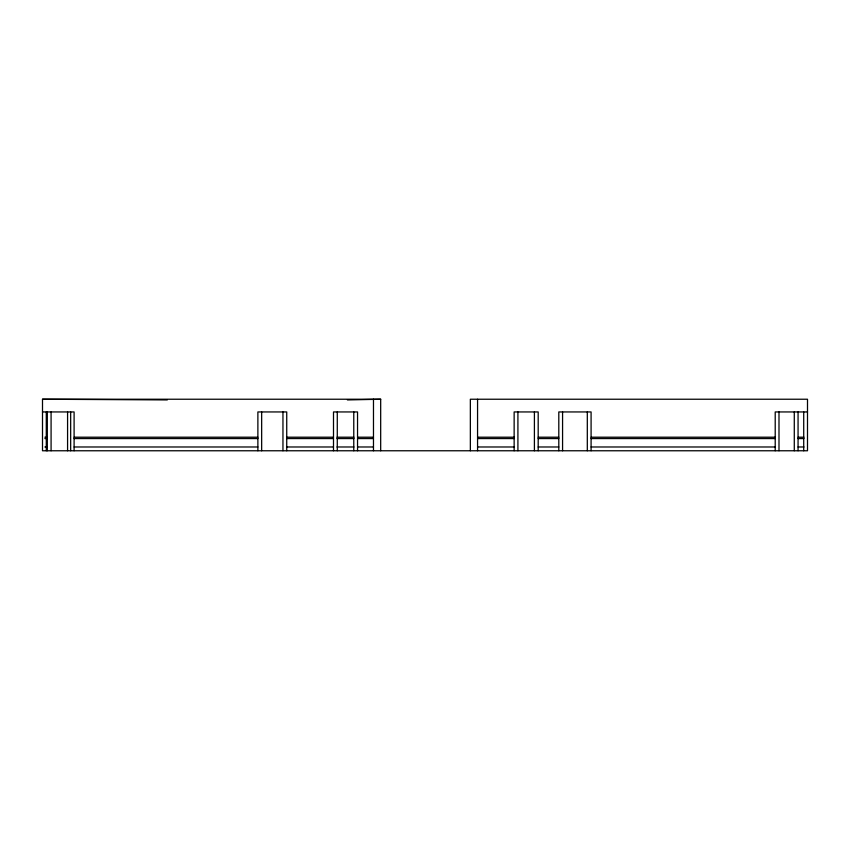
<?xml version="1.0" encoding="UTF-8"?>
<svg xmlns="http://www.w3.org/2000/svg" width="850" height="850" viewBox="0 0 850 850"><rect width="100%" height="100%" fill="white"/><g stroke="black" fill="none" stroke-linecap="round" stroke-linejoin="round"><path stroke-width="1.27" d="M347.406 399.936L380.683 399.234L380.683 450.766M470.348 450.766L470.348 399.234L807.5 399.234L807.5 450.766L42.5 450.766L42.5 399.234L380.683 399.234M42.5 411.942L74.099 411.942L74.099 450.766M807.5 411.942L775.211 411.942L775.211 450.766M44.901 437.197L47.313 437.197M74.099 437.197L257.879 437.197M286.737 437.197L333.498 437.197M336.983 437.197L353.919 437.197M357.542 437.197L373.479 437.197M477.562 437.197L514.144 437.197M538.188 437.197L558.801 437.197M591.09 437.197L775.211 437.197M798.065 437.197L803.962 437.197M44.901 438.568L47.313 438.568M74.099 438.568L257.879 438.568M286.737 438.568L333.498 438.568M336.983 438.568L353.919 438.568M357.542 438.568L373.479 438.568M477.562 438.568L514.144 438.568M538.188 438.568L558.801 438.568M591.09 438.568L775.211 438.568M798.065 438.568L803.962 438.568M44.901 446.983L47.313 446.983M74.099 446.983L257.879 446.983M286.737 446.983L333.498 446.983M336.983 446.983L353.919 446.983M357.542 446.983L373.479 446.983M477.562 446.983L514.144 446.983M538.188 446.983L558.801 446.983M591.09 446.983L775.211 446.983M798.065 446.983L803.962 446.983M42.5 399.234L167.301 399.925M803.718 411.942L803.718 450.766M798.065 411.942L798.065 450.766M794.282 411.942L794.282 450.766M778.993 411.942L778.993 450.766M591.09 450.766L591.09 411.942L558.801 411.942L558.801 450.766M587.308 411.942L587.308 450.766M562.572 411.942L562.572 450.766M538.188 450.766L538.188 411.942L514.144 411.942L514.144 450.766M534.406 411.942L534.406 450.766M517.916 411.942L517.916 450.766M477.562 399.234L477.562 450.766M373.479 399.234L373.479 450.766M357.542 450.766L357.542 411.942L333.498 411.942L333.498 450.766M353.77 411.942L353.77 450.766M337.28 411.942L337.28 450.766M286.737 450.766L286.737 411.942L257.879 411.942L257.879 450.766M282.954 411.942L282.954 450.766M261.662 411.942L261.662 450.766M70.667 411.942L70.667 450.766M67.575 411.942L67.575 450.766M51.085 411.942L51.085 450.766M47.313 411.942L47.313 450.766M46.282 411.942L46.282 450.766"/></g></svg>
